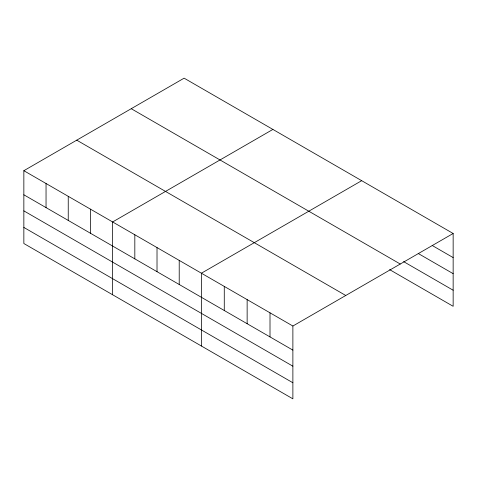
<?xml version="1.0" encoding="UTF-8"?>
<svg xmlns="http://www.w3.org/2000/svg" width="477" height="477" viewBox="0 0 477 477"><rect width="100%" height="100%" fill="white"/><g stroke="black" fill="none" stroke-linecap="round" stroke-linejoin="round"><path stroke-width="0.72" d="M23.85 170.7L292.878 326.024L292.878 398.832L23.85 243.514L23.85 170.7L184.122 78.168L453.15 233.486L453.15 306.3L389.631 269.624M272.904 129.422L112.626 221.96L112.626 294.768M361.679 180.682L201.407 273.214L201.407 346.022M292.878 326.024L453.15 233.486M432.186 245.482L453.15 257.586M418.216 253.49L453.15 273.661M403.602 261.617L453.15 290.225M131.235 108.702L400.257 264.025M76.743 140.166L345.765 295.484M23.85 194.795L292.878 350.118M23.85 210.87L292.878 366.193M23.85 227.434L292.878 382.757M270.006 312.817L270.006 336.917M247.14 299.616L247.14 323.71M224.273 286.415L224.273 310.509M179.215 260.4L179.215 284.495M157.016 247.587L157.016 271.681M134.824 234.773L134.824 258.868M90.433 209.141L90.433 233.241M68.241 196.327L68.241 220.422M46.042 183.514L46.042 207.608"/></g></svg>
